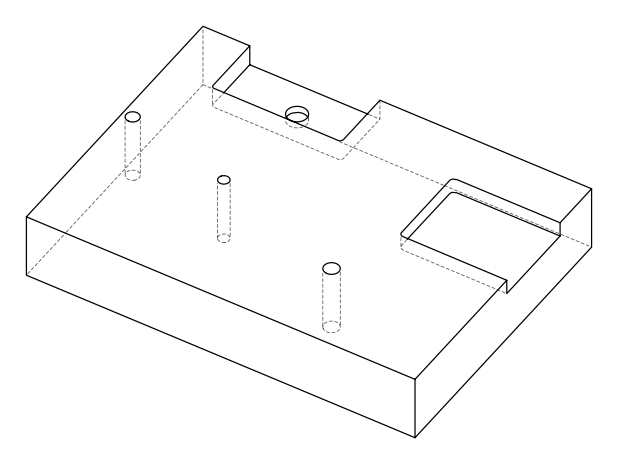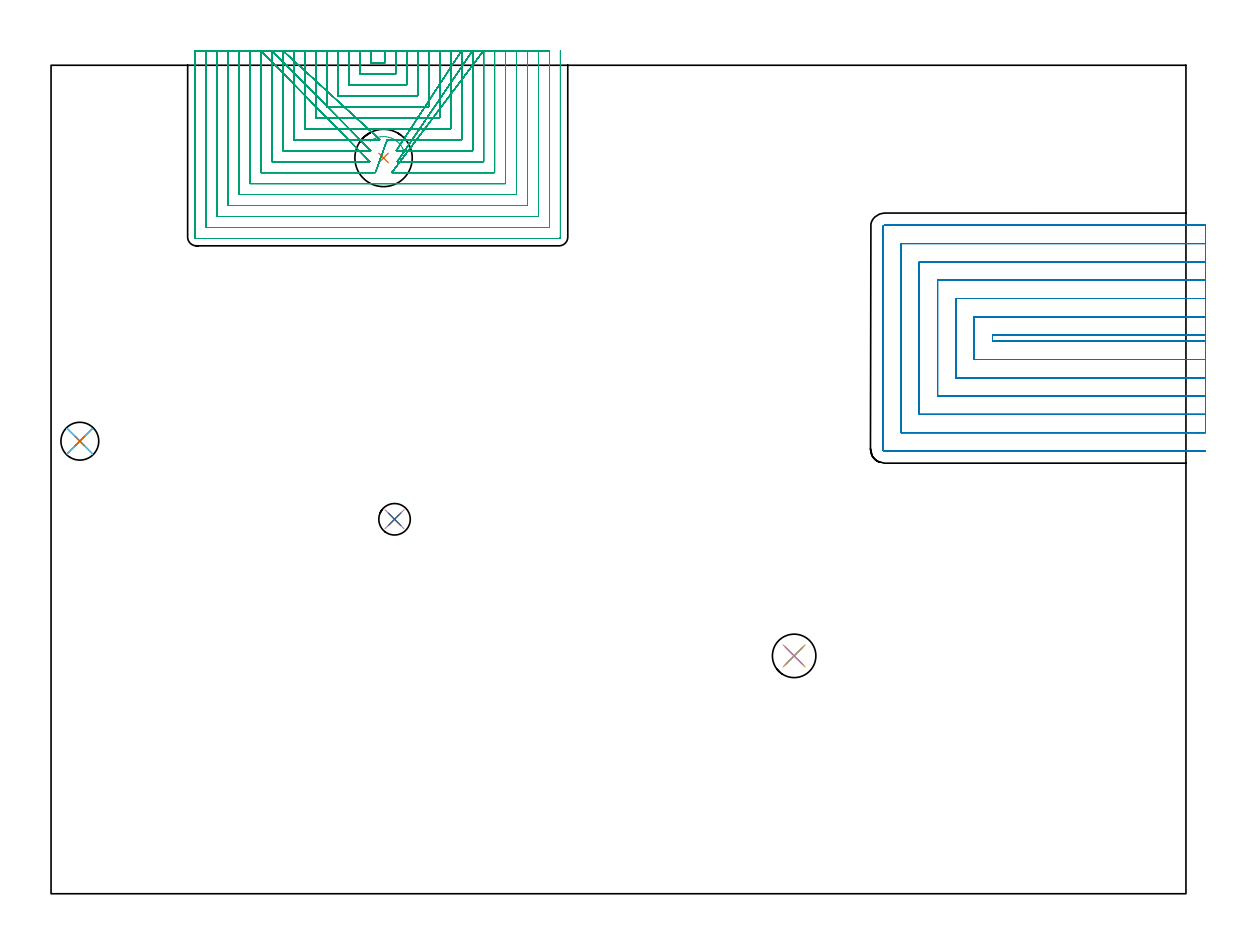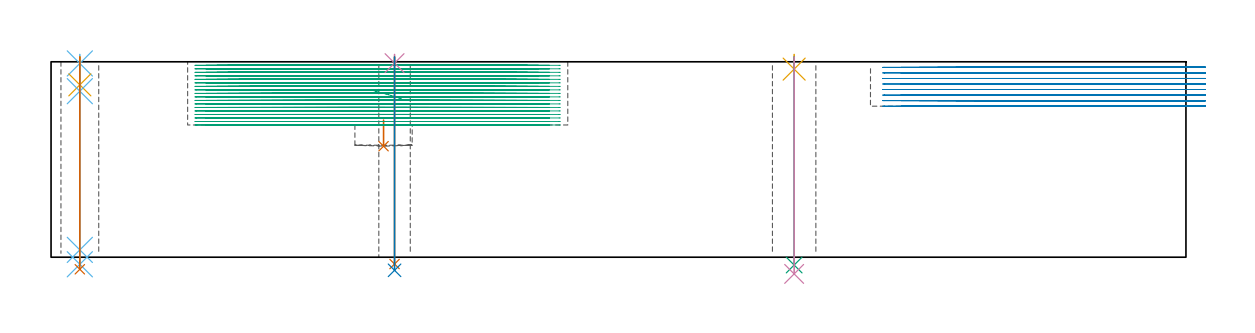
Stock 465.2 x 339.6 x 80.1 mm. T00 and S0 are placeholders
(PLAN: 13 operations, 10 tool changes, 228.1 min)
(1 INDEXABLE_INSERT_DRILL_BLIND_HOLE_FROM_SOLID | STEP1POCKET | NXT0302_018 | 0.05 min | 14866 mm3)
(2 MILL_SLOT | SLOT_PARTIAL_RECTANGULAR | NXT0201_013 | Follow Part, ap 2.5, ae 75% | 39.73 min | 240987 mm3)
(3 MILL_SLOT_1 | SLOT_PARTIAL_RECTANGULAR_1 | NXT0201_008 | Follow Part, ap 1.5, ae 75% | 185.97 min | 287304 mm3)
(4 SPOT_DRILL | STEP1HOLE | NXT0321_9005460120000 | 0.03 min | 9 mm3)
(5 SPOT_DRILL_1 | STEP1HOLE_1 | NXT0321_9005460120000 | 0.05 min | 186 mm3)
(6 SPOT_DRILL_2 | STEP1HOLE_2 | NXT0321_9005460120000 | 0.03 min | 24 mm3)
(7 DRILL_THROUGH_HOLE_INTO_CENTER | STEP1HOLE | NXT0301_042 | 0.34 min | 3155 mm3)
(8 DRILL_TO_ENLARGE_THROUGH_HOLE | STEP1HOLE | UGT0301_237 | 0.35 min | 7278 mm3)
(9 DRILL_THROUGH_HOLE_INTO_CENTER_1 | STEP1HOLE_1 | NXT0301_065 | 0.34 min | 5416 mm3)
(10 DRILL_TO_ENLARGE_THROUGH_HOLE_1 | STEP1HOLE_1 | UGT0301_248 | 0.36 min | 14311 mm3)
(11 DRILL_BLIND_HOLE_INTO_CENTER | STEP1HOLE_2 | UGT0301_185 | 0.05 min | 252 mm3)
(12 GUN_DRILL_THROUGH_HOLE | STEP1HOLE_2 | UGT0307_002 | 0.41 min | 1999 mm3)
(13 SPADE_DRILL_TO_ENLARGE_THROUGH_HOLE | STEP1HOLE_2 | UGT0306_006 | 0.35 min | 12833 mm3)
(TOOL NXT0302_018 | Index. Insert Drill 23.5mm [880-D2350L25-03] | D23.5 PA176 FL71 Z2)
(TOOL NXT0201_013 | ENDMILL 10mm | D10 FL30 Z4)
(TOOL NXT0201_008 | ENDMILL 6mm [2P460-0600-NA 1630] | D6 FL26 Z6)
(TOOL NXT0321_9005460120000 | NC Spot Drill, 142deg, 12mm, Carbide, Uncoated | D12 PA142 FL30 Z2)
(TOOL NXT0301_042 | Carbide Drill 7.1mm [860.1-0710-057A1-MM 2214] | D7.1 PA140 FL85 Z2)
(TOOL UGT0301_237 | Twist Drill 12.9 mm | D12.9 PA118 FL97 Z2)
(TOOL NXT0301_065 | Carbide Drill 9.4mm [860.1-0940-075A1-MM 2214] | D9.4 PA140 FL98 Z2)
(TOOL UGT0301_248 | Twist Drill 17.8 mm | D17.8 PA118 FL130 Z2)
(TOOL UGT0301_185 | Twist Drill 6.3 mm | D6.3 PA118 FL61 Z2)
(TOOL UGT0307_002 | Gun Drill 6 mm | D6 PA130 FL24 Z1)
(TOOL UGT0306_006 | Spade Drill 15.5mm | D15.5 PA132 FL10 Z2)
(OP 1 INDEXABLE_INSERT_DRILL_BLIND_HOLE_FROM_SOLID)
G17 G21 G94 G90
T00 M6
G54
G17 G0 G90 X136.3 Y301.6 S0 M3
G43 Z90.1 H1
G94 G81 G98 Z45.5 F250. R56.2
G80
M5
M2
(OP 2 MILL_SLOT)
G17 G21 G94 G90
T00 M6
G54
G17 G0 G90 X473.2 Y229. S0 M3
G43 Z90.1 H0
Z77.825
G94 G1 X470.2 F250.
X385.9 F500.
Y226.5
X470.2
X473.2 F250.
Y236.5
X470.2
X378.4 F500.
Y219.
X470.2
X473.2 F250.
Y244.
X470.2
X370.9 F500.
Y211.5
X470.2
X473.2 F250.
Y251.5
X470.2
X363.4 F500.
Y204.
X470.2
X473.2 F250.
Y259.
X470.2
X355.9 F500.
Y196.5
X470.2
X473.2 F250.
Y266.5
X470.2
X348.4 F500.
Y189.
X470.2
X473.2 F250.
Y274.
X470.2
X341.7 F500.
G3 X340.9 Y273.2 R0.8
G1 Y182.3
G3 X341.7 Y181.5 R0.8
G1 X470.2
X473.2 F250.
G0 Y229. Z75.55
G1 X470.2
X385.9 F500.
Y226.5
X470.2
X473.2 F250.
Y236.5
X470.2
X378.4 F500.
Y219.
X470.2
X473.2 F250.
Y244.
X470.2
X370.9 F500.
Y211.5
X470.2
X473.2 F250.
Y251.5
X470.2
X363.4 F500.
Y204.
X470.2
X473.2 F250.
Y259.
X470.2
X355.9 F500.
Y196.5
X470.2
X473.2 F250.
Y266.5
X470.2
X348.4 F500.
Y189.
X470.2
X473.2 F250.
Y274.
X470.2
X341.7 F500.
G3 X340.9 Y273.2 R0.8
G1 Y182.3
G3 X341.7 Y181.5 R0.8
G1 X470.2
X473.2 F250.
G0 Y229. Z73.275
G1 X470.2
X385.9 F500.
Y226.5
X470.2
X473.2 F250.
Y236.5
X470.2
X378.4 F500.
Y219.
X470.2
X473.2 F250.
Y244.
X470.2
X370.9 F500.
Y211.5
X470.2
X473.2 F250.
Y251.5
X470.2
X363.4 F500.
Y204.
X470.2
X473.2 F250.
Y259.
X470.2
X355.9 F500.
Y196.5
X470.2
X473.2 F250.
Y266.5
X470.2
X348.4 F500.
Y189.
X470.2
X473.2 F250.
Y274.
X470.2
X341.7 F500.
G3 X340.9 Y273.2 R0.8
G1 Y182.3
G3 X341.7 Y181.5 R0.8
G1 X470.2
X473.2 F250.
G0 Y229. Z71.
G1 X470.2
X385.9 F500.
Y226.5
X470.2
X473.2 F250.
Y236.5
X470.2
X378.4 F500.
Y219.
X470.2
X473.2 F250.
Y244.
X470.2
X370.9 F500.
Y211.5
X470.2
X473.2 F250.
Y251.5
X470.2
X363.4 F500.
Y204.
X470.2
X473.2 F250.
Y259.
X470.2
X355.9 F500.
Y196.5
X470.2
X473.2 F250.
Y266.5
X470.2
X348.4 F500.
Y189.
X470.2
X473.2 F250.
Y274.
X470.2
X341.7 F500.
G3 X340.9 Y273.2 R0.8
G1 Y182.3
G3 X341.7 Y181.5 R0.8
G1 X470.2
X473.2 F250.
G0 Y229. Z68.725
G1 X470.2
X385.9 F500.
Y226.5
X470.2
X473.2 F250.
Y236.5
X470.2
X378.4 F500.
Y219.
X470.2
X473.2 F250.
Y244.
X470.2
X370.9 F500.
Y211.5
X470.2
X473.2 F250.
Y251.5
X470.2
X363.4 F500.
Y204.
X470.2
X473.2 F250.
Y259.
X470.2
X355.9 F500.
Y196.5
X470.2
X473.2 F250.
Y266.5
X470.2
X348.4 F500.
Y189.
X470.2
X473.2 F250.
Y274.
X470.2
X341.7 F500.
G3 X340.9 Y273.2 R0.8
G1 Y182.3
G3 X341.7 Y181.5 R0.8
G1 X470.2
X473.2 F250.
G0 Y229. Z66.45
G1 X470.2
X385.9 F500.
Y226.5
X470.2
X473.2 F250.
Y236.5
X470.2
X378.4 F500.
Y219.
X470.2
X473.2 F250.
Y244.
X470.2
X370.9 F500.
Y211.5
X470.2
X473.2 F250.
Y251.5
X470.2
X363.4 F500.
Y204.
X470.2
X473.2 F250.
Y259.
X470.2
X355.9 F500.
Y196.5
X470.2
X473.2 F250.
Y266.5
X470.2
X348.4 F500.
Y189.
X470.2
X473.2 F250.
Y274.
X470.2
X341.7 F500.
G3 X340.9 Y273.2 R0.8
G1 Y182.3
G3 X341.7 Y181.5 R0.8
G1 X470.2
X473.2 F250.
G0 Y229. Z64.175
G1 X470.2
X385.9 F500.
Y226.5
X470.2
X473.2 F250.
Y236.5
X470.2
X378.4 F500.
Y219.
X470.2
X473.2 F250.
Y244.
X470.2
X370.9 F500.
Y211.5
X470.2
X473.2 F250.
Y251.5
X470.2
X363.4 F500.
Y204.
X470.2
X473.2 F250.
Y259.
X470.2
X355.9 F500.
Y196.5
X470.2
X473.2 F250.
Y266.5
X470.2
X348.4 F500.
Y189.
X470.2
X473.2 F250.
Y274.
X470.2
X341.7 F500.
G3 X340.9 Y273.2 R0.8
G1 Y182.3
G3 X341.7 Y181.5 R0.8
G1 X470.2
X473.2 F250.
G0 Y229. Z61.9
G1 X470.2
X385.9 F500.
Y226.5
X470.2
X473.2 F250.
Y236.5
X470.2
X378.4 F500.
Y219.
X470.2
X473.2 F250.
Y244.
X470.2
X370.9 F500.
Y211.5
X470.2
X473.2 F250.
Y251.5
X470.2
X363.4 F500.
Y204.
X470.2
X473.2 F250.
Y259.
X470.2
X355.9 F500.
Y196.5
X470.2
X473.2 F250.
Y266.5
X470.2
X348.4 F500.
Y189.
X470.2
X473.2 F250.
Y274.
X470.2
X341.7 F500.
G3 X340.9 Y273.2 R0.8
G1 Y182.3
G3 X341.7 Y181.5 R0.8
G1 X470.2
X473.2 F250.
G0 Z90.1
M5
M2
(OP 3 MILL_SLOT_1)
G17 G21 G94 G90
T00 M6
G54
G17 G0 G90 X131. Y345.6 S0 M3
G43 Z90.1 H1
Z78.661
G94 G1 Y342.6 F250.
Y340.6 F500.
X136.8
Y342.6
Y345.6 F250.
X126.5
Y342.6
Y336.1 F500.
X141.3
Y342.6
Y345.6 F250.
X122.
Y342.6
Y331.6 F500.
X145.8
Y342.6
Y345.6 F250.
X117.5
Y342.6
Y327.1 F500.
X150.3
Y342.6
Y345.6 F250.
X113.
Y342.6
Y322.6 F500.
X154.8
Y342.6
Y345.6 F250.
X108.5
Y342.6
Y318.1 F500.
X159.3
Y342.6
Y345.6 F250.
X104.
Y342.6
Y313.6 F500.
X163.8
Y342.6
Y345.6 F250.
X99.5
Y342.6
Y309.1 F500.
X131.795
X134.795 F250.
X95. Y345.6 F500.
Y342.6 F250.
Y304.6 F500.
X128.088
X131.088 F250.
X90.5 Y345.6 F500.
Y342.6 F250.
Y300.1 F500.
X127.688
X130.688 F250.
X86. Y345.6 F500.
Y342.6 F250.
Y295.6 F500.
X129.947
X132.947 F250.
X137.797 Y309.1 F500.
X140.797 F250.
X168.3 F500.
Y342.6
Y345.6 F250.
X141.517 Y304.6 F500.
X144.517 F250.
X172.8 F500.
Y342.6
Y345.6 F250.
X141.917 Y300.1 F500.
X144.917 F250.
X177.3 F500.
Y342.6
Y345.6 F250.
X139.667 Y295.6 F500.
X142.667 F250.
X181.8 F500.
Y342.6
Y345.6 F250.
X81.5
Y342.6
Y291.1 F500.
X186.3
Y342.6
Y345.6 F250.
X77.
Y342.6
Y286.6 F500.
X190.8
Y342.6
Y345.6 F250.
X72.5
Y342.6
Y282.1 F500.
X195.3
Y342.6
Y345.6 F250.
X68.
Y342.6
Y277.6 F500.
X199.8
Y342.6
Y345.6 F250.
X63.5
Y342.6
Y273.1 F500.
X204.3
Y342.6
Y345.6 F250.
X59.
Y342.6
Y269.1 F500.
G3 X59.5 Y268.6 R0.5
G1 X208.3
G3 X208.8 Y269.1 R0.5
G1 Y342.6
Y345.6 F250.
G0 X131. Z77.222
G1 Y342.6
Y340.6 F500.
X136.8
Y342.6
Y345.6 F250.
X126.5
Y342.6
Y336.1 F500.
X141.3
Y342.6
Y345.6 F250.
X122.
Y342.6
Y331.6 F500.
X145.8
Y342.6
Y345.6 F250.
X117.5
Y342.6
Y327.1 F500.
X150.3
Y342.6
Y345.6 F250.
X113.
Y342.6
Y322.6 F500.
X154.8
Y342.6
Y345.6 F250.
X108.5
Y342.6
Y318.1 F500.
X159.3
Y342.6
Y345.6 F250.
X104.
Y342.6
Y313.6 F500.
X163.8
Y342.6
Y345.6 F250.
X99.5
Y342.6
Y309.1 F500.
X131.795
X134.795 F250.
X95. Y345.6 F500.
Y342.6 F250.
Y304.6 F500.
X128.088
X131.088 F250.
X90.5 Y345.6 F500.
Y342.6 F250.
Y300.1 F500.
X127.688
X130.688 F250.
X86. Y345.6 F500.
Y342.6 F250.
Y295.6 F500.
X129.947
X132.947 F250.
X137.797 Y309.1 F500.
X140.797 F250.
X168.3 F500.
Y342.6
Y345.6 F250.
X141.517 Y304.6 F500.
X144.517 F250.
X172.8 F500.
Y342.6
Y345.6 F250.
X141.917 Y300.1 F500.
X144.917 F250.
X177.3 F500.
Y342.6
Y345.6 F250.
X139.667 Y295.6 F500.
X142.667 F250.
X181.8 F500.
Y342.6
Y345.6 F250.
X81.5
Y342.6
Y291.1 F500.
X186.3
Y342.6
Y345.6 F250.
X77.
Y342.6
Y286.6 F500.
X190.8
Y342.6
Y345.6 F250.
X72.5
Y342.6
Y282.1 F500.
X195.3
Y342.6
Y345.6 F250.
X68.
Y342.6
Y277.6 F500.
X199.8
Y342.6
Y345.6 F250.
X63.5
Y342.6
Y273.1 F500.
X204.3
Y342.6
Y345.6 F250.
X59.
Y342.6
Y269.1 F500.
G3 X59.5 Y268.6 R0.5
G1 X208.3
G3 X208.8 Y269.1 R0.5
G1 Y342.6
Y345.6 F250.
G0 X131. Z75.783
G1 Y342.6
Y340.6 F500.
X136.8
Y342.6
Y345.6 F250.
X126.5
Y342.6
Y336.1 F500.
X141.3
Y342.6
Y345.6 F250.
X122.
Y342.6
Y331.6 F500.
X145.8
Y342.6
Y345.6 F250.
X117.5
Y342.6
Y327.1 F500.
X150.3
Y342.6
Y345.6 F250.
X113.
Y342.6
Y322.6 F500.
X154.8
Y342.6
Y345.6 F250.
X108.5
Y342.6
Y318.1 F500.
X159.3
Y342.6
Y345.6 F250.
X104.
Y342.6
Y313.6 F500.
X163.8
Y342.6
Y345.6 F250.
X99.5
Y342.6
Y309.1 F500.
X131.795
X134.795 F250.
X95. Y345.6 F500.
Y342.6 F250.
Y304.6 F500.
X128.088
X131.088 F250.
X90.5 Y345.6 F500.
Y342.6 F250.
Y300.1 F500.
X127.688
X130.688 F250.
X86. Y345.6 F500.
Y342.6 F250.
Y295.6 F500.
X129.947
X132.947 F250.
X137.797 Y309.1 F500.
X140.797 F250.
X168.3 F500.
Y342.6
Y345.6 F250.
X141.517 Y304.6 F500.
X144.517 F250.
X172.8 F500.
Y342.6
Y345.6 F250.
X141.917 Y300.1 F500.
X144.917 F250.
X177.3 F500.
Y342.6
Y345.6 F250.
X139.667 Y295.6 F500.
X142.667 F250.
X181.8 F500.
Y342.6
Y345.6 F250.
X81.5
Y342.6
Y291.1 F500.
X186.3
Y342.6
Y345.6 F250.
X77.
Y342.6
Y286.6 F500.
X190.8
Y342.6
Y345.6 F250.
X72.5
Y342.6
Y282.1 F500.
X195.3
Y342.6
Y345.6 F250.
X68.
Y342.6
Y277.6 F500.
X199.8
Y342.6
Y345.6 F250.
X63.5
Y342.6
Y273.1 F500.
X204.3
Y342.6
Y345.6 F250.
X59.
Y342.6
Y269.1 F500.
G3 X59.5 Y268.6 R0.5
G1 X208.3
G3 X208.8 Y269.1 R0.5
G1 Y342.6
Y345.6 F250.
G0 X131. Z74.344
G1 Y342.6
Y340.6 F500.
X136.8
Y342.6
Y345.6 F250.
X126.5
Y342.6
Y336.1 F500.
X141.3
Y342.6
Y345.6 F250.
X122.
Y342.6
Y331.6 F500.
X145.8
Y342.6
Y345.6 F250.
X117.5
Y342.6
Y327.1 F500.
X150.3
Y342.6
Y345.6 F250.
X113.
Y342.6
Y322.6 F500.
X154.8
Y342.6
Y345.6 F250.
X108.5
Y342.6
Y318.1 F500.
X159.3
Y342.6
Y345.6 F250.
X104.
Y342.6
Y313.6 F500.
X163.8
Y342.6
Y345.6 F250.
X99.5
Y342.6
Y309.1 F500.
X131.796
X134.796 F250.
X95. Y345.6 F500.
Y342.6 F250.
Y304.6 F500.
X128.088
X131.088 F250.
X90.5 Y345.6 F500.
Y342.6 F250.
Y300.1 F500.
X127.689
X130.689 F250.
X86. Y345.6 F500.
Y342.6 F250.
Y295.6 F500.
X129.947
X132.947 F250.
X137.797 Y309.1 F500.
X140.797 F250.
X168.3 F500.
Y342.6
Y345.6 F250.
X141.517 Y304.6 F500.
X144.517 F250.
X172.8 F500.
Y342.6
Y345.6 F250.
X141.917 Y300.1 F500.
X144.917 F250.
X177.3 F500.
Y342.6
Y345.6 F250.
X139.667 Y295.6 F500.
X142.667 F250.
X181.8 F500.
Y342.6
Y345.6 F250.
X81.5
Y342.6
Y291.1 F500.
X186.3
Y342.6
Y345.6 F250.
X77.
Y342.6
Y286.6 F500.
X190.8
Y342.6
Y345.6 F250.
X72.5
Y342.6
Y282.1 F500.
X195.3
Y342.6
Y345.6 F250.
X68.
Y342.6
Y277.6 F500.
X199.8
Y342.6
Y345.6 F250.
X63.5
Y342.6
Y273.1 F500.
X204.3
Y342.6
Y345.6 F250.
X59.
Y342.6
Y269.1 F500.
G3 X59.5 Y268.6 R0.5
G1 X208.3
G3 X208.8 Y269.1 R0.5
G1 Y342.6
Y345.6 F250.
G0 X131. Z72.905
G1 Y342.6
Y340.6 F500.
X136.8
Y342.6
Y345.6 F250.
X126.5
Y342.6
Y336.1 F500.
X141.3
Y342.6
Y345.6 F250.
X122.
Y342.6
Y331.6 F500.
X145.8
Y342.6
Y345.6 F250.
X117.5
Y342.6
Y327.1 F500.
X150.3
Y342.6
Y345.6 F250.
X113.
Y342.6
Y322.6 F500.
X154.8
Y342.6
Y345.6 F250.
X108.5
Y342.6
Y318.1 F500.
X159.3
Y342.6
Y345.6 F250.
X104.
Y342.6
Y313.6 F500.
X163.8
Y342.6
Y345.6 F250.
X99.5
Y342.6
Y309.1 F500.
X131.796
X134.796 F250.
X95. Y345.6 F500.
Y342.6 F250.
Y304.6 F500.
X128.088
X131.088 F250.
X90.5 Y345.6 F500.
Y342.6 F250.
Y300.1 F500.
X127.689
X130.689 F250.
X86. Y345.6 F500.
Y342.6 F250.
Y295.6 F500.
X129.947
X132.947 F250.
X137.797 Y309.1 F500.
X140.797 F250.
X168.3 F500.
Y342.6
Y345.6 F250.
X141.517 Y304.6 F500.
X144.517 F250.
X172.8 F500.
Y342.6
Y345.6 F250.
X141.917 Y300.1 F500.
X144.917 F250.
X177.3 F500.
Y342.6
Y345.6 F250.
X139.667 Y295.6 F500.
X142.667 F250.
X181.8 F500.
Y342.6
Y345.6 F250.
X81.5
Y342.6
Y291.1 F500.
X186.3
Y342.6
Y345.6 F250.
X77.
Y342.6
Y286.6 F500.
X190.8
Y342.6
Y345.6 F250.
X72.5
Y342.6
Y282.1 F500.
X195.3
Y342.6
Y345.6 F250.
X68.
Y342.6
Y277.6 F500.
X199.8
Y342.6
Y345.6 F250.
X63.5
Y342.6
Y273.1 F500.
X204.3
Y342.6
Y345.6 F250.
X59.
Y342.6
Y269.1 F500.
G3 X59.5 Y268.6 R0.5
G1 X208.3
G3 X208.8 Y269.1 R0.5
G1 Y342.6
Y345.6 F250.
G0 X131. Z71.467
G1 Y342.6
Y340.6 F500.
X136.8
Y342.6
Y345.6 F250.
X126.5
Y342.6
Y336.1 F500.
X141.3
Y342.6
Y345.6 F250.
X122.
Y342.6
Y331.6 F500.
X145.8
Y342.6
Y345.6 F250.
X117.5
Y342.6
Y327.1 F500.
X150.3
Y342.6
Y345.6 F250.
X113.
Y342.6
Y322.6 F500.
X154.8
Y342.6
Y345.6 F250.
X108.5
Y342.6
Y318.1 F500.
X159.3
Y342.6
Y345.6 F250.
X104.
Y342.6
Y313.6 F500.
X163.8
Y342.6
Y345.6 F250.
X99.5
Y342.6
Y309.1 F500.
X131.795
X134.795 F250.
X95. Y345.6 F500.
Y342.6 F250.
Y304.6 F500.
X128.088
X131.088 F250.
X90.5 Y345.6 F500.
Y342.6 F250.
Y300.1 F500.
X127.688
X130.688 F250.
X86. Y345.6 F500.
Y342.6 F250.
Y295.6 F500.
X129.947
X132.947 F250.
X137.797 Y309.1 F500.
X140.797 F250.
X168.3 F500.
Y342.6
Y345.6 F250.
X141.517 Y304.6 F500.
X144.517 F250.
X172.8 F500.
Y342.6
Y345.6 F250.
X141.917 Y300.1 F500.
X144.917 F250.
X177.3 F500.
Y342.6
Y345.6 F250.
X139.667 Y295.6 F500.
X142.667 F250.
X181.8 F500.
Y342.6
Y345.6 F250.
X81.5
Y342.6
Y291.1 F500.
X186.3
Y342.6
Y345.6 F250.
X77.
Y342.6
Y286.6 F500.
X190.8
Y342.6
Y345.6 F250.
X72.5
Y342.6
Y282.1 F500.
X195.3
Y342.6
Y345.6 F250.
X68.
Y342.6
Y277.6 F500.
X199.8
Y342.6
Y345.6 F250.
X63.5
Y342.6
Y273.1 F500.
X204.3
Y342.6
Y345.6 F250.
X59.
Y342.6
Y269.1 F500.
G3 X59.5 Y268.6 R0.5
G1 X208.3
G3 X208.8 Y269.1 R0.5
G1 Y342.6
Y345.6 F250.
G0 X131. Z70.028
G1 Y342.6
Y340.6 F500.
X136.8
Y342.6
Y345.6 F250.
X126.5
Y342.6
Y336.1 F500.
X141.3
Y342.6
Y345.6 F250.
X122.
Y342.6
Y331.6 F500.
X145.8
Y342.6
Y345.6 F250.
X117.5
Y342.6
Y327.1 F500.
X150.3
Y342.6
Y345.6 F250.
X113.
Y342.6
Y322.6 F500.
X154.8
Y342.6
Y345.6 F250.
X108.5
Y342.6
Y318.1 F500.
X159.3
Y342.6
Y345.6 F250.
X104.
Y342.6
Y313.6 F500.
X163.8
Y342.6
Y345.6 F250.
X99.5
Y342.6
Y309.1 F500.
X131.795
X134.795 F250.
X95. Y345.6 F500.
Y342.6 F250.
Y304.6 F500.
X128.088
X131.088 F250.
X90.5 Y345.6 F500.
Y342.6 F250.
Y300.1 F500.
X127.688
X130.688 F250.
X86. Y345.6 F500.
Y342.6 F250.
Y295.6 F500.
X129.947
X132.947 F250.
X137.797 Y309.1 F500.
X140.797 F250.
X168.3 F500.
Y342.6
Y345.6 F250.
X141.517 Y304.6 F500.
X144.517 F250.
X172.8 F500.
Y342.6
Y345.6 F250.
X141.917 Y300.1 F500.
X144.917 F250.
X177.3 F500.
Y342.6
Y345.6 F250.
X139.667 Y295.6 F500.
X142.667 F250.
X181.8 F500.
Y342.6
Y345.6 F250.
X81.5
Y342.6
Y291.1 F500.
X186.3
Y342.6
Y345.6 F250.
X77.
Y342.6
Y286.6 F500.
X190.8
Y342.6
Y345.6 F250.
X72.5
Y342.6
Y282.1 F500.
X195.3
Y342.6
Y345.6 F250.
X68.
Y342.6
Y277.6 F500.
X199.8
Y342.6
Y345.6 F250.
X63.5
Y342.6
Y273.1 F500.
X204.3
Y342.6
Y345.6 F250.
X59.
Y342.6
Y269.1 F500.
G3 X59.5 Y268.6 R0.5
G1 X208.3
G3 X208.8 Y269.1 R0.5
G1 Y342.6
Y345.6 F250.
G0 X131. Z68.589
G1 Y342.6
Y340.6 F500.
X136.8
Y342.6
Y345.6 F250.
X126.5
Y342.6
Y336.1 F500.
X141.3
Y342.6
Y345.6 F250.
X122.
Y342.6
Y331.6 F500.
X145.8
Y342.6
Y345.6 F250.
X117.5
Y342.6
Y327.1 F500.
X150.3
Y342.6
Y345.6 F250.
X113.
Y342.6
Y322.6 F500.
X154.8
Y342.6
Y345.6 F250.
X108.5
Y342.6
Y318.1 F500.
X159.3
Y342.6
Y345.6 F250.
X104.
Y342.6
Y313.6 F500.
X163.8
Y342.6
Y345.6 F250.
X99.5
Y342.6
Y309.1 F500.
X131.795
X134.795 F250.
X95. Y345.6 F500.
Y342.6 F250.
Y304.6 F500.
X128.088
X131.088 F250.
X90.5 Y345.6 F500.
Y342.6 F250.
Y300.1 F500.
X127.688
X130.688 F250.
X86. Y345.6 F500.
Y342.6 F250.
Y295.6 F500.
X129.947
X132.947 F250.
X137.797 Y309.1 F500.
X140.797 F250.
X168.3 F500.
Y342.6
Y345.6 F250.
X141.517 Y304.6 F500.
X144.517 F250.
X172.8 F500.
Y342.6
Y345.6 F250.
X141.917 Y300.1 F500.
X144.917 F250.
X177.3 F500.
Y342.6
Y345.6 F250.
X139.667 Y295.6 F500.
X142.667 F250.
X181.8 F500.
Y342.6
Y345.6 F250.
X81.5
Y342.6
Y291.1 F500.
X186.3
Y342.6
Y345.6 F250.
X77.
Y342.6
Y286.6 F500.
X190.8
Y342.6
Y345.6 F250.
X72.5
Y342.6
Y282.1 F500.
X195.3
Y342.6
Y345.6 F250.
X68.
Y342.6
Y277.6 F500.
X199.8
Y342.6
Y345.6 F250.
X63.5
Y342.6
Y273.1 F500.
X204.3
Y342.6
Y345.6 F250.
X59.
Y342.6
Y269.1 F500.
G3 X59.5 Y268.6 R0.5
G1 X208.3
G3 X208.8 Y269.1 R0.5
G1 Y342.6
Y345.6 F250.
G0 X131. Z67.15
G1 Y342.6
Y340.6 F500.
X136.8
Y342.6
Y345.6 F250.
X126.5
Y342.6
Y336.1 F500.
X141.3
Y342.6
Y345.6 F250.
X122.
Y342.6
Y331.6 F500.
X145.8
Y342.6
Y345.6 F250.
X117.5
Y342.6
Y327.1 F500.
X150.3
Y342.6
Y345.6 F250.
X113.
Y342.6
Y322.6 F500.
X154.8
Y342.6
Y345.6 F250.
X108.5
Y342.6
Y318.1 F500.
X159.3
Y342.6
Y345.6 F250.
X104.
Y342.6
Y313.6 F500.
X163.8
Y342.6
Y345.6 F250.
X99.5
Y342.6
Y309.1 F500.
X131.795
X134.795 F250.
X95. Y345.6 F500.
Y342.6 F250.
Y304.6 F500.
X128.088
X131.088 F250.
X90.5 Y345.6 F500.
Y342.6 F250.
Y300.1 F500.
X127.688
X130.688 F250.
X86. Y345.6 F500.
Y342.6 F250.
Y295.6 F500.
X129.947
X132.947 F250.
X137.797 Y309.1 F500.
X140.797 F250.
X168.3 F500.
Y342.6
Y345.6 F250.
X141.517 Y304.6 F500.
X144.517 F250.
X172.8 F500.
Y342.6
Y345.6 F250.
X141.917 Y300.1 F500.
X144.917 F250.
X177.3 F500.
Y342.6
Y345.6 F250.
X139.667 Y295.6 F500.
X142.667 F250.
X181.8 F500.
Y342.6
Y345.6 F250.
X81.5
Y342.6
Y291.1 F500.
X186.3
Y342.6
Y345.6 F250.
X77.
Y342.6
Y286.6 F500.
X190.8
Y342.6
Y345.6 F250.
X72.5
Y342.6
Y282.1 F500.
X195.3
Y342.6
Y345.6 F250.
X68.
Y342.6
Y277.6 F500.
X199.8
Y342.6
Y345.6 F250.
X63.5
Y342.6
Y273.1 F500.
X204.3
Y342.6
Y345.6 F250.
X59.
Y342.6
Y269.1 F500.
G3 X59.5 Y268.6 R0.5
G1 X208.3
G3 X208.8 Y269.1 R0.5
G1 Y342.6
Y345.6 F250.
G0 X131. Z65.711
G1 Y342.6
Y340.6 F500.
X136.8
Y342.6
Y345.6 F250.
X126.5
Y342.6
Y336.1 F500.
X141.3
Y342.6
Y345.6 F250.
X122.
Y342.6
Y331.6 F500.
X145.8
Y342.6
Y345.6 F250.
X117.5
Y342.6
Y327.1 F500.
X150.3
Y342.6
Y345.6 F250.
X113.
Y342.6
Y322.6 F500.
X154.8
Y342.6
Y345.6 F250.
X108.5
Y342.6
Y318.1 F500.
X159.3
Y342.6
Y345.6 F250.
X104.
Y342.6
Y313.6 F500.
X163.8
Y342.6
Y345.6 F250.
X99.5
Y342.6
Y309.1 F500.
X131.795
X134.795 F250.
X95. Y345.6 F500.
Y342.6 F250.
Y304.6 F500.
X128.088
X131.088 F250.
X90.5 Y345.6 F500.
Y342.6 F250.
Y300.1 F500.
X127.688
X130.688 F250.
X86. Y345.6 F500.
Y342.6 F250.
Y295.6 F500.
X129.947
X132.947 F250.
X137.797 Y309.1 F500.
X140.797 F250.
X168.3 F500.
Y342.6
Y345.6 F250.
X141.517 Y304.6 F500.
X144.517 F250.
X172.8 F500.
Y342.6
Y345.6 F250.
X141.917 Y300.1 F500.
X144.917 F250.
X177.3 F500.
Y342.6
Y345.6 F250.
X139.667 Y295.6 F500.
X142.667 F250.
X181.8 F500.
Y342.6
Y345.6 F250.
X81.5
Y342.6
Y291.1 F500.
X186.3
Y342.6
Y345.6 F250.
X77.
Y342.6
Y286.6 F500.
X190.8
Y342.6
Y345.6 F250.
X72.5
Y342.6
Y282.1 F500.
X195.3
Y342.6
Y345.6 F250.
X68.
Y342.6
Y277.6 F500.
X199.8
Y342.6
Y345.6 F250.
X63.5
Y342.6
Y273.1 F500.
X204.3
Y342.6
Y345.6 F250.
X59.
Y342.6
Y269.1 F500.
G3 X59.5 Y268.6 R0.5
G1 X208.3
G3 X208.8 Y269.1 R0.5
G1 Y342.6
Y345.6 F250.
G0 X131. Z64.272
G1 Y342.6
Y340.6 F500.
X136.8
Y342.6
Y345.6 F250.
X126.5
Y342.6
Y336.1 F500.
X141.3
Y342.6
Y345.6 F250.
X122.
Y342.6
Y331.6 F500.
X145.8
Y342.6
Y345.6 F250.
X117.5
Y342.6
Y327.1 F500.
X150.3
Y342.6
Y345.6 F250.
X113.
Y342.6
Y322.6 F500.
X154.8
Y342.6
Y345.6 F250.
X108.5
Y342.6
Y318.1 F500.
X159.3
Y342.6
Y345.6 F250.
X104.
Y342.6
Y313.6 F500.
X163.8
Y342.6
Y345.6 F250.
X99.5
Y342.6
Y309.1 F500.
X131.795
X134.795 F250.
X95. Y345.6 F500.
Y342.6 F250.
Y304.6 F500.
X128.088
X131.088 F250.
X90.5 Y345.6 F500.
Y342.6 F250.
Y300.1 F500.
X127.688
X130.688 F250.
X86. Y345.6 F500.
Y342.6 F250.
Y295.6 F500.
X129.947
X132.947 F250.
X137.797 Y309.1 F500.
X140.797 F250.
X168.3 F500.
Y342.6
Y345.6 F250.
G0 X130.848 Y308.446 Z68.711
G1 X131.017 Y308.575 Z68.654
X131.8 Y309.103 Z68.401
X132.161 Y309.318 Z68.289
X133.129 Y309.761 Z68.003
X134.143 Y310.084 Z67.718
X135.189 Y310.282 Z67.433
X136.252 Y310.352 Z67.147
X137.315 Y310.294 Z66.862
X138.363 Y310.107 Z66.577
X139.381 Y309.796 Z66.292
X140.354 Y309.364 Z66.006
X140.717 Y309.153 Z65.894
X141.499 Y308.637 Z65.643
X141.836 Y308.387 Z65.53
X142.634 Y307.649 Z65.239
X143.335 Y306.818 Z64.948
X143.57 Y306.469 Z64.835
X144.026 Y305.703 Z64.596
X144.222 Y305.333 Z64.484
X144.374 Y304.993 Z64.384
X144.517 Y304.6 Z64.272
X172.8 F500.
Y342.6
Y345.6 F250.
X141.917 Y300.1 F500.
X144.917 F250.
X177.3 F500.
Y342.6
Y345.6 F250.
X139.667 Y295.6 F500.
X142.667 F250.
X181.8 F500.
Y342.6
Y345.6 F250.
X81.5
Y342.6
Y291.1 F500.
X186.3
Y342.6
Y345.6 F250.
X77.
Y342.6
Y286.6 F500.
X190.8
Y342.6
Y345.6 F250.
X72.5
Y342.6
Y282.1 F500.
X195.3
Y342.6
Y345.6 F250.
X68.
Y342.6
Y277.6 F500.
X199.8
Y342.6
Y345.6 F250.
X63.5
Y342.6
Y273.1 F500.
X204.3
Y342.6
Y345.6 F250.
X59.
Y342.6
Y269.1 F500.
G3 X59.5 Y268.6 R0.5
G1 X208.3
G3 X208.8 Y269.1 R0.5
G1 Y342.6
Y345.6 F250.
G0 X131. Z62.833
G1 Y342.6
Y340.6 F500.
X136.8
Y342.6
Y345.6 F250.
X126.5
Y342.6
Y336.1 F500.
X141.3
Y342.6
Y345.6 F250.
X122.
Y342.6
Y331.6 F500.
X145.8
Y342.6
Y345.6 F250.
X117.5
Y342.6
Y327.1 F500.
X150.3
Y342.6
Y345.6 F250.
X113.
Y342.6
Y322.6 F500.
X154.8
Y342.6
Y345.6 F250.
X108.5
Y342.6
Y318.1 F500.
X159.3
Y342.6
Y345.6 F250.
X104.
Y342.6
Y313.6 F500.
X163.8
Y342.6
Y345.6 F250.
X99.5
Y342.6
Y309.1 F500.
X131.795
X134.795 F250.
X95. Y345.6 F500.
Y342.6 F250.
Y304.6 F500.
X128.088
X131.088 F250.
X90.5 Y345.6 F500.
Y342.6 F250.
Y300.1 F500.
X127.688
X130.688 F250.
X86. Y345.6 F500.
Y342.6 F250.
Y295.6 F500.
X129.947
X132.947 F250.
X137.797 Y309.1 F500.
X140.797 F250.
X168.3 F500.
Y342.6
Y345.6 F250.
X141.517 Y304.6 F500.
X144.517 F250.
X172.8 F500.
Y342.6
Y345.6 F250.
X141.917 Y300.1 F500.
X144.917 F250.
X177.3 F500.
Y342.6
Y345.6 F250.
X139.667 Y295.6 F500.
X142.667 F250.
X181.8 F500.
Y342.6
Y345.6 F250.
X81.5
Y342.6
Y291.1 F500.
X186.3
Y342.6
Y345.6 F250.
X77.
Y342.6
Y286.6 F500.
X190.8
Y342.6
Y345.6 F250.
X72.5
Y342.6
Y282.1 F500.
X195.3
Y342.6
Y345.6 F250.
X68.
Y342.6
Y277.6 F500.
X199.8
Y342.6
Y345.6 F250.
X63.5
Y342.6
Y273.1 F500.
X204.3
Y342.6
Y345.6 F250.
X59.
Y342.6
Y269.1 F500.
G3 X59.5 Y268.6 R0.5
G1 X208.3
G3 X208.8 Y269.1 R0.5
G1 Y342.6
Y345.6 F250.
G0 X131. Z61.394
G1 Y342.6
Y340.6 F500.
X136.8
Y342.6
Y345.6 F250.
X126.5
Y342.6
Y336.1 F500.
X141.3
Y342.6
Y345.6 F250.
X122.
Y342.6
Y331.6 F500.
X145.8
Y342.6
Y345.6 F250.
X117.5
Y342.6
Y327.1 F500.
X150.3
Y342.6
Y345.6 F250.
X113.
Y342.6
Y322.6 F500.
X154.8
Y342.6
Y345.6 F250.
X108.5
Y342.6
Y318.1 F500.
X159.3
Y342.6
Y345.6 F250.
X104.
Y342.6
Y313.6 F500.
X163.8
Y342.6
Y345.6 F250.
X99.5
Y342.6
Y309.1 F500.
X131.795
X134.795 F250.
X95. Y345.6 F500.
Y342.6 F250.
Y304.6 F500.
X128.088
X131.088 F250.
X90.5 Y345.6 F500.
Y342.6 F250.
Y300.1 F500.
X127.688
X130.688 F250.
X86. Y345.6 F500.
Y342.6 F250.
Y295.6 F500.
X129.947
X132.947 F250.
X137.797 Y309.1 F500.
X140.797 F250.
X168.3 F500.
Y342.6
Y345.6 F250.
X141.517 Y304.6 F500.
X144.517 F250.
X172.8 F500.
Y342.6
Y345.6 F250.
X141.917 Y300.1 F500.
X144.917 F250.
X177.3 F500.
Y342.6
Y345.6 F250.
X139.667 Y295.6 F500.
X142.667 F250.
X181.8 F500.
Y342.6
Y345.6 F250.
X81.5
Y342.6
Y291.1 F500.
X186.3
Y342.6
Y345.6 F250.
X77.
Y342.6
Y286.6 F500.
X190.8
Y342.6
Y345.6 F250.
X72.5
Y342.6
Y282.1 F500.
X195.3
Y342.6
Y345.6 F250.
X68.
Y342.6
Y277.6 F500.
X199.8
Y342.6
Y345.6 F250.
X63.5
Y342.6
Y273.1 F500.
X204.3
Y342.6
Y345.6 F250.
X59.
Y342.6
Y269.1 F500.
G3 X59.5 Y268.6 R0.5
G1 X208.3
G3 X208.8 Y269.1 R0.5
G1 Y342.6
Y345.6 F250.
G0 X131. Z59.956
G1 Y342.6
Y340.6 F500.
X136.8
Y342.6
Y345.6 F250.
X126.5
Y342.6
Y336.1 F500.
X141.3
Y342.6
Y345.6 F250.
X122.
Y342.6
Y331.6 F500.
X145.8
Y342.6
Y345.6 F250.
X117.5
Y342.6
Y327.1 F500.
X150.3
Y342.6
Y345.6 F250.
X113.
Y342.6
Y322.6 F500.
X154.8
Y342.6
Y345.6 F250.
X108.5
Y342.6
Y318.1 F500.
X159.3
Y342.6
Y345.6 F250.
X104.
Y342.6
Y313.6 F500.
X163.8
Y342.6
Y345.6 F250.
X99.5
Y342.6
Y309.1 F500.
X131.795
X134.795 F250.
X95. Y345.6 F500.
Y342.6 F250.
Y304.6 F500.
X128.088
X131.088 F250.
X90.5 Y345.6 F500.
Y342.6 F250.
Y300.1 F500.
X127.688
X130.688 F250.
X86. Y345.6 F500.
Y342.6 F250.
Y295.6 F500.
X129.947
X132.947 F250.
X137.797 Y309.1 F500.
X140.797 F250.
X168.3 F500.
Y342.6
Y345.6 F250.
X141.517 Y304.6 F500.
X144.517 F250.
X172.8 F500.
Y342.6
Y345.6 F250.
X141.917 Y300.1 F500.
X144.917 F250.
X177.3 F500.
Y342.6
Y345.6 F250.
X139.667 Y295.6 F500.
X142.667 F250.
X181.8 F500.
Y342.6
Y345.6 F250.
X81.5
Y342.6
Y291.1 F500.
X186.3
Y342.6
Y345.6 F250.
X77.
Y342.6
Y286.6 F500.
X190.8
Y342.6
Y345.6 F250.
X72.5
Y342.6
Y282.1 F500.
X195.3
Y342.6
Y345.6 F250.
X68.
Y342.6
Y277.6 F500.
X199.8
Y342.6
Y345.6 F250.
X63.5
Y342.6
Y273.1 F500.
X204.3
Y342.6
Y345.6 F250.
X59.
Y342.6
Y269.1 F500.
G3 X59.5 Y268.6 R0.5
G1 X208.3
G3 X208.8 Y269.1 R0.5
G1 Y342.6
Y345.6 F250.
G0 X131. Z58.517
G1 Y342.6
Y340.6 F500.
X136.8
Y342.6
Y345.6 F250.
X126.5
Y342.6
Y336.1 F500.
X141.3
Y342.6
Y345.6 F250.
X122.
Y342.6
Y331.6 F500.
X145.8
Y342.6
Y345.6 F250.
X117.5
Y342.6
Y327.1 F500.
X150.3
Y342.6
Y345.6 F250.
X113.
Y342.6
Y322.6 F500.
X154.8
Y342.6
Y345.6 F250.
X108.5
Y342.6
Y318.1 F500.
X159.3
Y342.6
Y345.6 F250.
X104.
Y342.6
Y313.6 F500.
X163.8
Y342.6
Y345.6 F250.
X99.5
Y342.6
Y309.1 F500.
X131.795
X134.795 F250.
X95. Y345.6 F500.
Y342.6 F250.
Y304.6 F500.
X128.088
X131.088 F250.
X90.5 Y345.6 F500.
Y342.6 F250.
Y300.1 F500.
X127.688
X130.688 F250.
X86. Y345.6 F500.
Y342.6 F250.
Y295.6 F500.
X129.947
X132.947 F250.
X137.797 Y309.1 F500.
X140.797 F250.
X168.3 F500.
Y342.6
Y345.6 F250.
X141.517 Y304.6 F500.
X144.517 F250.
X172.8 F500.
Y342.6
Y345.6 F250.
X141.917 Y300.1 F500.
X144.917 F250.
X177.3 F500.
Y342.6
Y345.6 F250.
X139.667 Y295.6 F500.
X142.667 F250.
X181.8 F500.
Y342.6
Y345.6 F250.
X81.5
Y342.6
Y291.1 F500.
X186.3
Y342.6
Y345.6 F250.
X77.
Y342.6
Y286.6 F500.
X190.8
Y342.6
Y345.6 F250.
X72.5
Y342.6
Y282.1 F500.
X195.3
Y342.6
Y345.6 F250.
X68.
Y342.6
Y277.6 F500.
X199.8
Y342.6
Y345.6 F250.
X63.5
Y342.6
Y273.1 F500.
X204.3
Y342.6
Y345.6 F250.
X59.
Y342.6
Y269.1 F500.
G3 X59.5 Y268.6 R0.5
G1 X208.3
G3 X208.8 Y269.1 R0.5
G1 Y342.6
Y345.6 F250.
G0 X131. Z57.078
G1 Y342.6
Y340.6 F500.
X136.8
Y342.6
Y345.6 F250.
X126.5
Y342.6
Y336.1 F500.
X141.3
Y342.6
Y345.6 F250.
X122.
Y342.6
Y331.6 F500.
X145.8
Y342.6
Y345.6 F250.
X117.5
Y342.6
Y327.1 F500.
X150.3
Y342.6
Y345.6 F250.
X113.
Y342.6
Y322.6 F500.
X154.8
Y342.6
Y345.6 F250.
X108.5
Y342.6
Y318.1 F500.
X159.3
Y342.6
Y345.6 F250.
X104.
Y342.6
Y313.6 F500.
X163.8
Y342.6
Y345.6 F250.
X99.5
Y342.6
Y309.1 F500.
X131.795
X134.795 F250.
X95. Y345.6 F500.
Y342.6 F250.
Y304.6 F500.
X128.088
X131.088 F250.
X90.5 Y345.6 F500.
Y342.6 F250.
Y300.1 F500.
X127.688
X130.688 F250.
X86. Y345.6 F500.
Y342.6 F250.
Y295.6 F500.
X129.947
X132.947 F250.
X137.797 Y309.1 F500.
X140.797 F250.
X168.3 F500.
Y342.6
Y345.6 F250.
X141.517 Y304.6 F500.
X144.517 F250.
X172.8 F500.
Y342.6
Y345.6 F250.
X141.917 Y300.1 F500.
X144.917 F250.
X177.3 F500.
Y342.6
Y345.6 F250.
X139.667 Y295.6 F500.
X142.667 F250.
X181.8 F500.
Y342.6
Y345.6 F250.
X81.5
Y342.6
Y291.1 F500.
X186.3
Y342.6
Y345.6 F250.
X77.
Y342.6
Y286.6 F500.
X190.8
Y342.6
Y345.6 F250.
X72.5
Y342.6
Y282.1 F500.
X195.3
Y342.6
Y345.6 F250.
X68.
Y342.6
Y277.6 F500.
X199.8
Y342.6
Y345.6 F250.
X63.5
Y342.6
Y273.1 F500.
X204.3
Y342.6
Y345.6 F250.
X59.
Y342.6
Y269.1 F500.
G3 X59.5 Y268.6 R0.5
G1 X208.3
G3 X208.8 Y269.1 R0.5
G1 Y342.6
Y345.6 F250.
G0 X131. Z55.639
G1 Y342.6
Y340.6 F500.
X136.8
Y342.6
Y345.6 F250.
X126.5
Y342.6
Y336.1 F500.
X141.3
Y342.6
Y345.6 F250.
X122.
Y342.6
Y331.6 F500.
X145.8
Y342.6
Y345.6 F250.
X117.5
Y342.6
Y327.1 F500.
X150.3
Y342.6
Y345.6 F250.
X113.
Y342.6
Y322.6 F500.
X154.8
Y342.6
Y345.6 F250.
X108.5
Y342.6
Y318.1 F500.
X159.3
Y342.6
Y345.6 F250.
X104.
Y342.6
Y313.6 F500.
X163.8
Y342.6
Y345.6 F250.
X99.5
Y342.6
Y309.1 F500.
X131.795
X134.795 F250.
X95. Y345.6 F500.
Y342.6 F250.
Y304.6 F500.
X128.088
X131.088 F250.
X90.5 Y345.6 F500.
Y342.6 F250.
Y300.1 F500.
X127.688
X130.688 F250.
X86. Y345.6 F500.
Y342.6 F250.
Y295.6 F500.
X129.947
X132.947 F250.
X137.797 Y309.1 F500.
X140.797 F250.
X168.3 F500.
Y342.6
Y345.6 F250.
X141.517 Y304.6 F500.
X144.517 F250.
X172.8 F500.
Y342.6
Y345.6 F250.
X141.917 Y300.1 F500.
X144.917 F250.
X177.3 F500.
Y342.6
Y345.6 F250.
X139.667 Y295.6 F500.
X142.667 F250.
X181.8 F500.
Y342.6
Y345.6 F250.
X81.5
Y342.6
Y291.1 F500.
X186.3
Y342.6
Y345.6 F250.
X77.
Y342.6
Y286.6 F500.
X190.8
Y342.6
Y345.6 F250.
X72.5
Y342.6
Y282.1 F500.
X195.3
Y342.6
Y345.6 F250.
X68.
Y342.6
Y277.6 F500.
X199.8
Y342.6
Y345.6 F250.
X63.5
Y342.6
Y273.1 F500.
X204.3
Y342.6
Y345.6 F250.
X59.
Y342.6
Y269.1 F500.
G3 X59.5 Y268.6 R0.5
G1 X208.3
G3 X208.8 Y269.1 R0.5
G1 Y342.6
Y345.6 F250.
G0 X131. Z54.2
G1 Y342.6
Y340.6 F500.
X136.8
Y342.6
Y345.6 F250.
X126.5
Y342.6
Y336.1 F500.
X141.3
Y342.6
Y345.6 F250.
X122.
Y342.6
Y331.6 F500.
X145.8
Y342.6
Y345.6 F250.
X117.5
Y342.6
Y327.1 F500.
X150.3
Y342.6
Y345.6 F250.
X113.
Y342.6
Y322.6 F500.
X154.8
Y342.6
Y345.6 F250.
X108.5
Y342.6
Y318.1 F500.
X159.3
Y342.6
Y345.6 F250.
X104.
Y342.6
Y313.6 F500.
X163.8
Y342.6
Y345.6 F250.
X99.5
Y342.6
Y309.1 F500.
X131.795
X134.795 F250.
X95. Y345.6 F500.
Y342.6 F250.
Y304.6 F500.
X128.088
X131.088 F250.
X90.5 Y345.6 F500.
Y342.6 F250.
Y300.1 F500.
X127.688
X130.688 F250.
X86. Y345.6 F500.
Y342.6 F250.
Y295.6 F500.
X129.947
X132.947 F250.
X137.797 Y309.1 F500.
X140.797 F250.
X168.3 F500.
Y342.6
Y345.6 F250.
X141.517 Y304.6 F500.
X144.517 F250.
X172.8 F500.
Y342.6
Y345.6 F250.
X141.917 Y300.1 F500.
X144.917 F250.
X177.3 F500.
Y342.6
Y345.6 F250.
X139.667 Y295.6 F500.
X142.667 F250.
X181.8 F500.
Y342.6
Y345.6 F250.
X81.5
Y342.6
Y291.1 F500.
X186.3
Y342.6
Y345.6 F250.
X77.
Y342.6
Y286.6 F500.
X190.8
Y342.6
Y345.6 F250.
X72.5
Y342.6
Y282.1 F500.
X195.3
Y342.6
Y345.6 F250.
X68.
Y342.6
Y277.6 F500.
X199.8
Y342.6
Y345.6 F250.
X63.5
Y342.6
Y273.1 F500.
X204.3
Y342.6
Y345.6 F250.
X59.
Y342.6
Y269.1 F500.
G3 X59.5 Y268.6 R0.5
G1 X208.3
G3 X208.8 Y269.1 R0.5
G1 Y342.6
Y345.6 F250.
G0 Z90.1
M5
M2
(OP 4 SPOT_DRILL)
G17 G21 G94 G90
T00 M6
G54
G17 G0 G90 X140.8 Y153.5 S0 M3
G43 Z90.1 H0
G94 G81 G98 Z79.545 F250. R83.1
G80
M5
M2
(OP 5 SPOT_DRILL_1)
G17 G21 G94 G90
T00 M6
G54
G17 G0 G90 X304.6 Y97.5 S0 M3
G43 Z90.1 H0
G94 G81 G98 Z77.1 F250. R83.1
G80
M5
M2
(OP 6 SPOT_DRILL_2)
G17 G21 G94 G90
T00 M6
G54
G17 G0 G90 X11.8 Y185.5 S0 M3
G43 Z90.1 H0
G94 G81 G98 Z79.424 F250. R83.1
G80
M5
M2
(OP 7 DRILL_THROUGH_HOLE_INTO_CENTER)
G17 G21 G94 G90
T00 M6
G54
G17 G0 G90 X140.8 Y153.5 S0 M3
G43 Z90.1 H1
G94 G73 G98 Z-2.792 F250. Q6.908 R82.1
G80
M5
M2
(OP 8 DRILL_TO_ENLARGE_THROUGH_HOLE)
G17 G21 G94 G90
T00 M6
G54
G17 G0 G90 X140.8 Y153.5 S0 M3
G43 Z90.1 H0
G94 G73 G98 Z-5.376 F250. Q12.211 R82.1
G80
M5
M2
(OP 9 DRILL_THROUGH_HOLE_INTO_CENTER_1)
G17 G21 G94 G90
T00 M6
G54
G17 G0 G90 X304.6 Y97.5 S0 M3
G43 Z90.1 H1
G94 G73 G98 Z-3.211 F250. Q9.257 R82.1
G80
M5
M2
(OP 10 DRILL_TO_ENLARGE_THROUGH_HOLE_1)
G17 G21 G94 G90
T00 M6
G54
G17 G0 G90 X304.6 Y97.5 S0 M3
G43 Z90.1 H0
G94 G73 G98 Z-6.848 F250. Q17.39 R82.1
G80
M5
M2
(OP 11 DRILL_BLIND_HOLE_INTO_CENTER)
G17 G21 G94 G90
T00 M6
G54
G17 G0 G90 X11.8 Y185.5 S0 M3
G43 Z90.1 H0
G94 G81 G98 Z70.65 F250. R82.1
G80
M5
M2
(OP 12 GUN_DRILL_THROUGH_HOLE)
G17 G21 G94 G90
T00 M6
G54
G17 G0 G90 X11.8 Y185.5 M8
G43 Z90.1 H0
Z80.695
S716 M3
G94 G1 Z68.054 F125. M26
G4 X.084
Z3. F250.
G4 X.084
Z-2.899 F125.
G4 X.084
M5
M9
G0 Z80.695
Z90.1
M2
(OP 13 SPADE_DRILL_TO_ENLARGE_THROUGH_HOLE)
G17 G21 G94 G90
T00 M6
G54
G17 G0 G90 X11.8 Y185.5 S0 M3
G43 Z90.1 H0
G94 G73 G98 Z-4.951 F250. Q14.175 R82.1
G80
M5
M2
